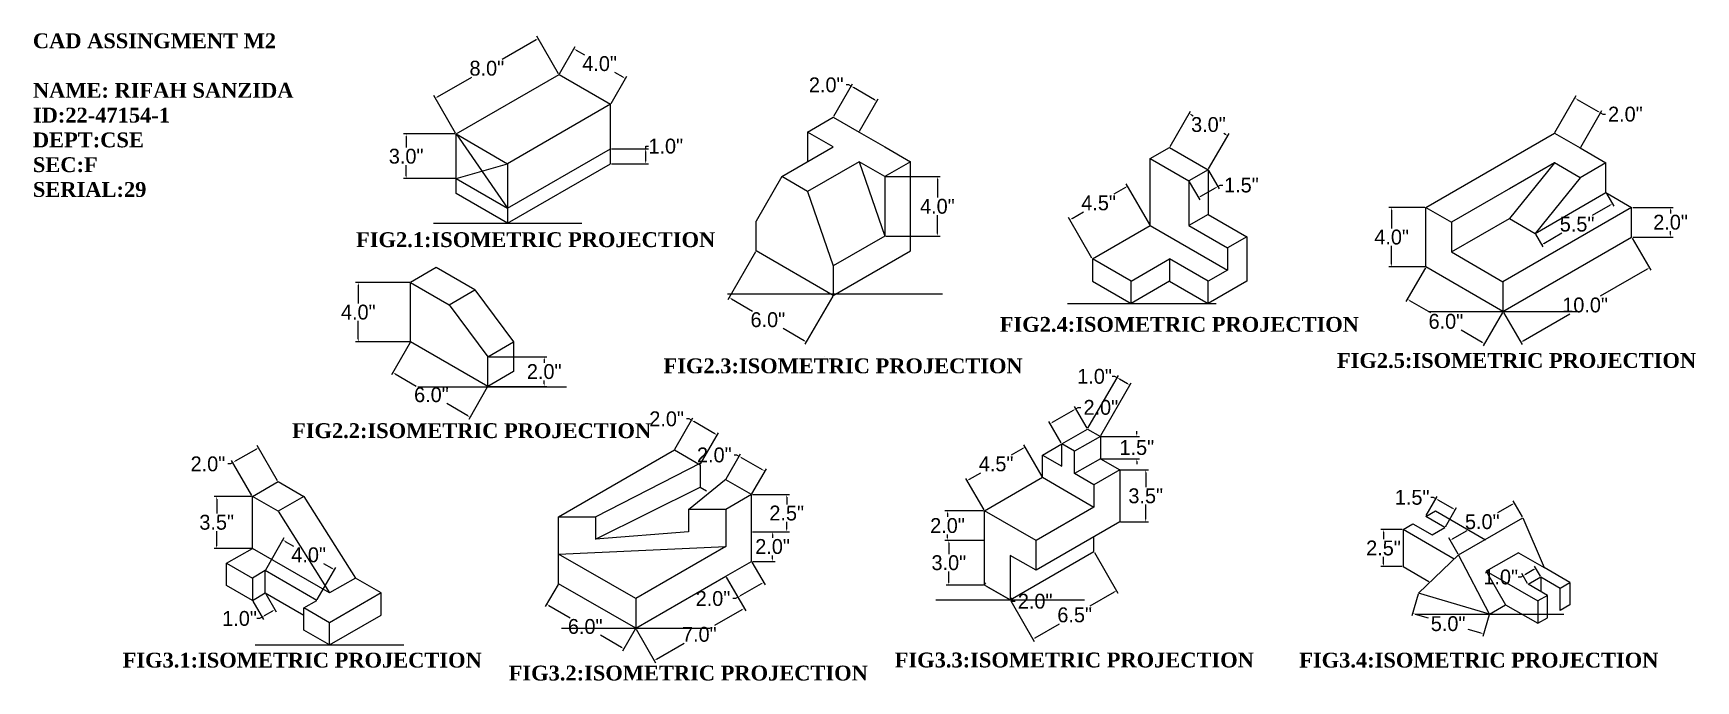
# Model space of a CAD drawing. Header units: inches. Extents: x 10 to 122, y 1 to 45.
import ezdxf

# ---------------------------------------------------------------- set-up
doc = ezdxf.new("R2010")
doc.units = ezdxf.units.IN
doc.header["$MEASUREMENT"] = 0
doc.dimstyles.get("Standard").update_dxf_attribs({"dimtxt": 1, "dimasz": 0.18, "dimexe": 0.18, "dimexo": 0.0625, "dimgap": 0.09, "dimtad": 0, "dimtih": 1, "dimtoh": 1, "dimdec": 1, "dimzin": 0, "dimdsep": 46, "dimlunit": 3, "dimtxsty": 'Standard', "dimcen": 0.09, "dimclrt": 6, "dimadec": 0, "dimazin": 0, "dimtfac": 1, "dimtdec": 1, "dimtofl": 0, "dimtmove": 0, "dimatfit": 3, "dimfxl": 1, "dimtolj": 1, "dimtzin": 0, "dimarcsym": 0})

# ---------------------------------------------------------------- blocks, each defined once
blk = doc.blocks.new('*D1')
at = {"color": 0, "lineweight": -2}
for p, q in [((35.74, 28.23), (32.1, 28.23)), ((32.28, 28.05), (32.28, 26.82)), ((32.28, 24.41), (32.28, 25.64)), ((35.74, 24.23), (32.1, 24.23))]:
    blk.add_line(p, q, dxfattribs=at)
at = {"color": 0}
for points in [[(32.25, 28.05), (32.31, 28.05), (32.28, 28.23)], [(32.25, 24.41), (32.31, 24.41), (32.28, 24.23)]]:
    blk.add_solid(points, dxfattribs=at)
at = {"layer": 'Defpoints', "color": 0}
for p in [(35.8, 28.23), (32.28, 24.23), (35.8, 24.23)]:
    blk.add_point(p, dxfattribs=at)
at = {"color": 6, "insert": (32.28, 26.23), "char_height": 1, "attachment_point": 5}
blk.add_mtext('\\A1;4.0"', dxfattribs=at)
blk = doc.blocks.new('*D2')
at = {"color": 0, "lineweight": -2}
for p, q in [((41.06, 23.23), (44.97, 23.23)), ((44.79, 23.05), (44.79, 22.82)), ((44.79, 21.41), (44.79, 21.64)), ((41.06, 21.23), (44.97, 21.23))]:
    blk.add_line(p, q, dxfattribs=at)
at = {"color": 0}
for points in [[(44.76, 23.05), (44.82, 23.05), (44.79, 23.23)], [(44.76, 21.41), (44.82, 21.41), (44.79, 21.23)]]:
    blk.add_solid(points, dxfattribs=at)
at = {"layer": 'Defpoints', "color": 0}
for p in [(40.99, 23.23), (40.99, 21.23), (44.79, 21.23)]:
    blk.add_point(p, dxfattribs=at)
at = {"color": 6, "insert": (44.79, 22.23), "char_height": 1, "attachment_point": 5}
blk.add_mtext('\\A1;2.0"', dxfattribs=at)
blk = doc.blocks.new('*D3')
at = {"color": 0, "lineweight": -2}
for p, q in [((35.77, 24.18), (34.52, 22.01)), ((34.76, 22.08), (36.18, 21.26)), ((40.96, 21.18), (39.71, 19.01)), ((39.65, 19.26), (38.23, 20.08))]:
    blk.add_line(p, q, dxfattribs=at)
at = {"color": 0}
for points in [[(34.78, 22.1), (34.75, 22.05), (34.61, 22.17)], [(39.66, 19.28), (39.63, 19.23), (39.8, 19.17)]]:
    blk.add_solid(points, dxfattribs=at)
at = {"layer": 'Defpoints', "color": 0}
for p in [(35.8, 24.23), (40.99, 21.23), (39.8, 19.17)]:
    blk.add_point(p, dxfattribs=at)
at = {"color": 6, "insert": (37.2, 20.67), "char_height": 1, "attachment_point": 5}
blk.add_mtext('\\A1;6.0"', dxfattribs=at)
blk = doc.blocks.new('*D4')
at = {"color": 0, "lineweight": -2}
for p, q in [((64.27, 39.41), (65.53, 41.59)), ((65.29, 41.52), (65.11, 41.52)), ((65.44, 41.43), (65.29, 41.52)), ((67.02, 40.52), (65.6, 41.34)), ((66.01, 38.41), (67.27, 40.59))]:
    blk.add_line(p, q, dxfattribs=at)
at = {"color": 0}
for points in [[(65.61, 41.37), (65.58, 41.32), (65.44, 41.43)], [(67.03, 40.55), (67, 40.5), (67.18, 40.43)]]:
    blk.add_solid(points, dxfattribs=at)
at = {"layer": 'Defpoints', "color": 0}
for p in [(65.44, 41.43), (64.24, 39.35), (65.98, 38.35)]:
    blk.add_point(p, dxfattribs=at)
at = {"color": 6, "insert": (63.77, 41.52), "char_height": 1, "attachment_point": 5}
blk.add_mtext('\\A1;2.0"', dxfattribs=at)
blk = doc.blocks.new('*D5')
at = {"color": 0, "lineweight": -2}
for p, q in [((59.02, 30.3), (57.15, 27.07)), ((57.39, 27.13), (58.81, 26.31)), ((64.21, 27.3), (62.34, 24.07)), ((62.28, 24.31), (60.86, 25.13))]:
    blk.add_line(p, q, dxfattribs=at)
at = {"color": 0}
for points in [[(57.41, 27.16), (57.38, 27.11), (57.24, 27.22)], [(62.29, 24.34), (62.26, 24.29), (62.43, 24.22)]]:
    blk.add_solid(points, dxfattribs=at)
at = {"layer": 'Defpoints', "color": 0}
for p in [(59.05, 30.35), (57.24, 27.22), (64.24, 27.35)]:
    blk.add_point(p, dxfattribs=at)
at = {"color": 6, "insert": (59.84, 25.72), "char_height": 1, "attachment_point": 5}
blk.add_mtext('\\A1;6.0"', dxfattribs=at)
blk = doc.blocks.new('*D6')
at = {"color": 0, "lineweight": -2}
for p, q in [((67.77, 35.35), (71.43, 35.35)), ((71.25, 35.17), (71.25, 33.94)), ((71.25, 31.53), (71.25, 32.76)), ((67.77, 31.35), (71.43, 31.35))]:
    blk.add_line(p, q, dxfattribs=at)
at = {"color": 0}
for points in [[(71.22, 35.17), (71.28, 35.17), (71.25, 35.35)], [(71.22, 31.53), (71.28, 31.53), (71.25, 31.35)]]:
    blk.add_solid(points, dxfattribs=at)
at = {"layer": 'Defpoints', "color": 0}
for p in [(67.71, 35.35), (67.71, 31.35), (71.25, 31.35)]:
    blk.add_point(p, dxfattribs=at)
at = {"color": 6, "insert": (71.25, 33.35), "char_height": 1, "attachment_point": 5}
blk.add_mtext('\\A1;4.0"', dxfattribs=at)
blk = doc.blocks.new('*D7')
at = {"color": 0, "lineweight": -2}
for p, q in [((86.91, 37.37), (88.28, 39.76)), ((88.35, 39.51), (88.47, 39.44)), ((89.5, 35.87), (90.88, 38.26)), ((90.64, 38.19), (90.52, 38.26))]:
    blk.add_line(p, q, dxfattribs=at)
at = {"color": 0}
for points in [[(88.37, 39.54), (88.34, 39.48), (88.19, 39.6)], [(90.65, 38.22), (90.62, 38.16), (90.79, 38.1)]]:
    blk.add_solid(points, dxfattribs=at)
at = {"layer": 'Defpoints', "color": 0}
for p in [(90.79, 38.1), (86.87, 37.31), (89.47, 35.81)]:
    blk.add_point(p, dxfattribs=at)
at = {"color": 6, "insert": (89.49, 38.85), "char_height": 1, "attachment_point": 5}
blk.add_mtext('\\A1;3.0"', dxfattribs=at)
blk = doc.blocks.new('*D8')
at = {"color": 0, "lineweight": -2}
for p, q in [((85.54, 32.12), (83.96, 34.86)), ((83.9, 34.61), (83.13, 34.17)), ((81.65, 29.87), (80.07, 32.61)), ((80.31, 32.54), (81.08, 32.99))]:
    blk.add_line(p, q, dxfattribs=at)
at = {"color": 0}
for points in [[(83.88, 34.64), (83.91, 34.59), (84.05, 34.7)], [(80.3, 32.57), (80.33, 32.52), (80.16, 32.45)]]:
    blk.add_solid(points, dxfattribs=at)
at = {"layer": 'Defpoints', "color": 0}
for p in [(80.16, 32.45), (85.58, 32.06), (81.68, 29.81)]:
    blk.add_point(p, dxfattribs=at)
at = {"color": 6, "insert": (82.1, 33.58), "char_height": 1, "attachment_point": 5}
blk.add_mtext('\\A1;4.5"', dxfattribs=at)
blk = doc.blocks.new('*D9')
at = {"color": 0, "lineweight": -2}
for p, q in [((88.2, 35.01), (88.91, 33.78)), ((89.5, 35.76), (90.21, 34.53)), ((90.12, 34.69), (90.28, 34.78)), ((90.28, 34.78), (90.46, 34.78)), ((88.98, 34.03), (89.97, 34.6))]:
    blk.add_line(p, q, dxfattribs=at)
at = {"color": 0}
for points in [[(89.95, 34.63), (89.98, 34.57), (90.12, 34.69)], [(88.96, 34.06), (88.99, 34), (88.82, 33.94)]]:
    blk.add_solid(points, dxfattribs=at)
at = {"layer": 'Defpoints', "color": 0}
for p in [(89.47, 35.81), (88.17, 35.06), (90.12, 34.69)]:
    blk.add_point(p, dxfattribs=at)
at = {"color": 6, "insert": (91.71, 34.78), "char_height": 1, "attachment_point": 5}
blk.add_mtext('\\A1;1.5"', dxfattribs=at)
blk = doc.blocks.new('*D10')
at = {"color": 0, "lineweight": -2}
for p, q in [((112.81, 38.33), (114.23, 40.8)), ((114.3, 40.55), (115.72, 39.73)), ((114.54, 37.33), (115.97, 39.8)), ((115.88, 39.64), (116.03, 39.55)), ((116.03, 39.55), (116.21, 39.55))]:
    blk.add_line(p, q, dxfattribs=at)
at = {"color": 0}
for points in [[(114.32, 40.58), (114.29, 40.53), (114.14, 40.64)], [(115.74, 39.76), (115.71, 39.71), (115.88, 39.64)]]:
    blk.add_solid(points, dxfattribs=at)
at = {"layer": 'Defpoints', "color": 0}
for p in [(115.88, 39.64), (112.78, 38.28), (114.51, 37.28)]:
    blk.add_point(p, dxfattribs=at)
at = {"color": 6, "insert": (117.55, 39.55), "char_height": 1, "attachment_point": 5}
blk.add_mtext('\\A1;2.0"', dxfattribs=at)
blk = doc.blocks.new('*D11')
at = {"color": 0, "lineweight": -2}
for p, q in [((116.27, 34.22), (116.77, 33.37)), ((116.52, 33.43), (115.32, 32.74)), ((111.51, 31.47), (112, 30.62)), ((112.07, 30.86), (113.27, 31.56))]:
    blk.add_line(p, q, dxfattribs=at)
at = {"color": 0}
for points in [[(116.51, 33.46), (116.54, 33.41), (116.68, 33.52)], [(112.06, 30.89), (112.09, 30.84), (111.91, 30.77)]]:
    blk.add_solid(points, dxfattribs=at)
at = {"layer": 'Defpoints', "color": 0}
for p in [(116.24, 34.28), (111.48, 31.53), (111.91, 30.77)]:
    blk.add_point(p, dxfattribs=at)
at = {"color": 6, "insert": (114.3, 32.15), "char_height": 1, "attachment_point": 5}
blk.add_mtext('\\A1;5.5"', dxfattribs=at)
blk = doc.blocks.new('*D12')
at = {"color": 0, "lineweight": -2}
for p, q in [((104.05, 33.28), (101.64, 33.28)), ((101.82, 33.1), (101.82, 31.87)), ((101.82, 29.46), (101.82, 30.69)), ((104.05, 29.28), (101.64, 29.28))]:
    blk.add_line(p, q, dxfattribs=at)
at = {"color": 0}
for points in [[(101.79, 33.1), (101.85, 33.1), (101.82, 33.28)], [(101.79, 29.46), (101.85, 29.46), (101.82, 29.28)]]:
    blk.add_solid(points, dxfattribs=at)
at = {"layer": 'Defpoints', "color": 0}
for p in [(101.82, 33.28), (104.12, 33.28), (104.12, 29.28)]:
    blk.add_point(p, dxfattribs=at)
at = {"color": 6, "insert": (101.82, 31.28), "char_height": 1, "attachment_point": 5}
blk.add_mtext('\\A1;4.0"', dxfattribs=at)
blk = doc.blocks.new('*D13')
at = {"color": 0, "lineweight": -2}
for p, q in [((118, 31.22), (119.26, 29.06)), ((119.01, 29.12), (115.86, 27.3)), ((109.34, 26.22), (110.6, 24.06)), ((110.66, 24.3), (113.81, 26.12))]:
    blk.add_line(p, q, dxfattribs=at)
at = {"color": 0}
for points in [[(119, 29.15), (119.03, 29.1), (119.17, 29.21)], [(110.65, 24.33), (110.68, 24.28), (110.51, 24.21)]]:
    blk.add_solid(points, dxfattribs=at)
at = {"layer": 'Defpoints', "color": 0}
for p in [(117.97, 31.28), (109.31, 26.28), (110.51, 24.21)]:
    blk.add_point(p, dxfattribs=at)
at = {"color": 6, "insert": (114.84, 26.71), "char_height": 1, "attachment_point": 5}
blk.add_mtext('\\A1;10.0"', dxfattribs=at)
blk = doc.blocks.new('*D14')
at = {"color": 0, "lineweight": -2}
for p, q in [((104.09, 29.22), (102.78, 26.96)), ((103.02, 27.02), (104.44, 26.2)), ((109.28, 26.22), (107.97, 23.96)), ((107.91, 24.2), (106.49, 25.02))]:
    blk.add_line(p, q, dxfattribs=at)
at = {"color": 0}
for points in [[(103.04, 27.05), (103.01, 27), (102.87, 27.11)], [(107.92, 24.23), (107.89, 24.18), (108.06, 24.11)]]:
    blk.add_solid(points, dxfattribs=at)
at = {"layer": 'Defpoints', "color": 0}
for p in [(104.12, 29.28), (102.87, 27.11), (109.31, 26.28)]:
    blk.add_point(p, dxfattribs=at)
at = {"color": 6, "insert": (105.47, 25.61), "char_height": 1, "attachment_point": 5}
blk.add_mtext('\\A1;6.0"', dxfattribs=at)
blk = doc.blocks.new('*D15')
at = {"color": 0, "lineweight": -2}
for p, q in [((118.04, 33.28), (120.77, 33.28)), ((120.59, 33.1), (120.59, 32.87)), ((120.59, 31.46), (120.59, 31.69)), ((118.04, 31.28), (120.77, 31.28))]:
    blk.add_line(p, q, dxfattribs=at)
at = {"color": 0}
for points in [[(120.56, 33.1), (120.62, 33.1), (120.59, 33.28)], [(120.56, 31.46), (120.62, 31.46), (120.59, 31.28)]]:
    blk.add_solid(points, dxfattribs=at)
at = {"layer": 'Defpoints', "color": 0}
for p in [(117.97, 33.28), (117.97, 31.28), (120.59, 31.28)]:
    blk.add_point(p, dxfattribs=at)
at = {"color": 6, "insert": (120.59, 32.28), "char_height": 1, "attachment_point": 5}
blk.add_mtext('\\A1;2.0"', dxfattribs=at)
blk = doc.blocks.new('*D16')
at = {"color": 0, "lineweight": -2}
for p, q in [((25.42, 17.02), (24, 16.2)), ((26.85, 14.89), (25.48, 17.26)), ((23.68, 16.02), (23.5, 16.02)), ((23.84, 16.11), (23.68, 16.02)), ((25.12, 13.89), (23.75, 16.26))]:
    blk.add_line(p, q, dxfattribs=at)
at = {"color": 0}
for points in [[(25.4, 17.04), (25.43, 16.99), (25.57, 17.11)], [(23.98, 16.22), (24.01, 16.17), (23.84, 16.11)]]:
    blk.add_solid(points, dxfattribs=at)
at = {"layer": 'Defpoints', "color": 0}
for p in [(23.84, 16.11), (26.88, 14.84), (25.15, 13.84)]:
    blk.add_point(p, dxfattribs=at)
at = {"color": 6, "insert": (22.16, 16.02), "char_height": 1, "attachment_point": 5}
blk.add_mtext('\\A1;2.0"', dxfattribs=at)
blk = doc.blocks.new('*D17')
at = {"color": 0, "lineweight": -2}
for p, q in [((25.09, 13.84), (22.57, 13.84)), ((22.75, 13.66), (22.75, 12.68)), ((22.75, 10.52), (22.75, 11.5)), ((25.09, 10.34), (22.57, 10.34))]:
    blk.add_line(p, q, dxfattribs=at)
at = {"color": 0}
for points in [[(22.72, 13.66), (22.78, 13.66), (22.75, 13.84)], [(22.72, 10.52), (22.78, 10.52), (22.75, 10.34)]]:
    blk.add_solid(points, dxfattribs=at)
at = {"layer": 'Defpoints', "color": 0}
for p in [(25.15, 13.84), (22.75, 10.34), (25.15, 10.34)]:
    blk.add_point(p, dxfattribs=at)
at = {"color": 6, "insert": (22.75, 12.09), "char_height": 1, "attachment_point": 5}
blk.add_mtext('\\A1;3.5"', dxfattribs=at)
blk = doc.blocks.new('*D18')
at = {"color": 0, "lineweight": -2}
for p, q in [((26.05, 8.89), (27.29, 11.06)), ((27.36, 10.81), (27.91, 10.49)), ((29.51, 6.89), (30.76, 9.06)), ((30.51, 8.99), (29.96, 9.31))]:
    blk.add_line(p, q, dxfattribs=at)
at = {"color": 0}
for points in [[(27.38, 10.84), (27.35, 10.78), (27.2, 10.9)], [(30.53, 9.02), (30.5, 8.96), (30.67, 8.9)]]:
    blk.add_solid(points, dxfattribs=at)
at = {"layer": 'Defpoints', "color": 0}
for p in [(26.01, 8.84), (30.67, 8.9), (29.48, 6.84)]:
    blk.add_point(p, dxfattribs=at)
at = {"color": 6, "insert": (28.94, 9.9), "char_height": 1, "attachment_point": 5}
blk.add_mtext('\\A1;4.0"', dxfattribs=at)
blk = doc.blocks.new('*D19')
at = {"color": 0, "lineweight": -2}
for p, q in [((25.18, 6.78), (25.89, 5.56)), ((26.05, 7.28), (26.75, 6.06)), ((25.64, 5.62), (25.46, 5.62)), ((25.8, 5.71), (25.64, 5.62)), ((26.51, 6.12), (25.95, 5.8))]:
    blk.add_line(p, q, dxfattribs=at)
at = {"color": 0}
for points in [[(25.94, 5.83), (25.97, 5.78), (25.8, 5.71)], [(26.49, 6.15), (26.52, 6.1), (26.66, 6.21)]]:
    blk.add_solid(points, dxfattribs=at)
at = {"layer": 'Defpoints', "color": 0}
for p in [(25.15, 6.84), (26.01, 7.34), (25.8, 5.71)]:
    blk.add_point(p, dxfattribs=at)
at = {"color": 6, "insert": (24.29, 5.62), "char_height": 1, "attachment_point": 5}
blk.add_mtext('\\A1;1.0"', dxfattribs=at)
blk = doc.blocks.new('*D20')
at = {"color": 0, "lineweight": -2}
for p, q in [((57.04, 8.41), (58.35, 6.14)), ((58.1, 6.21), (56.25, 5.14)), ((50.98, 4.91), (52.29, 2.64)), ((52.35, 2.89), (54.21, 3.96))]:
    blk.add_line(p, q, dxfattribs=at)
at = {"color": 0}
for points in [[(58.09, 6.23), (58.12, 6.18), (58.26, 6.3)], [(52.34, 2.91), (52.37, 2.86), (52.2, 2.8)]]:
    blk.add_solid(points, dxfattribs=at)
at = {"layer": 'Defpoints', "color": 0}
for p in [(57.01, 8.46), (50.95, 4.96), (52.2, 2.8)]:
    blk.add_point(p, dxfattribs=at)
at = {"color": 6, "insert": (55.23, 4.55), "char_height": 1, "attachment_point": 5}
blk.add_mtext('\\A1;7.0"', dxfattribs=at)
blk = doc.blocks.new('*D21')
at = {"color": 0, "lineweight": -2}
for p, q in [((58.77, 9.41), (59.65, 7.89)), ((57.04, 8.41), (57.92, 6.89)), ((59.4, 7.96), (57.98, 7.14)), ((57.67, 6.96), (57.49, 6.96)), ((57.83, 7.05), (57.67, 6.96))]:
    blk.add_line(p, q, dxfattribs=at)
at = {"color": 0}
for points in [[(59.39, 7.98), (59.42, 7.93), (59.56, 8.05)], [(57.97, 7.16), (58, 7.11), (57.83, 7.05)]]:
    blk.add_solid(points, dxfattribs=at)
at = {"layer": 'Defpoints', "color": 0}
for p in [(58.74, 9.46), (57.01, 8.46), (57.83, 7.05)]:
    blk.add_point(p, dxfattribs=at)
at = {"color": 6, "insert": (56.15, 6.96), "char_height": 1, "attachment_point": 5}
blk.add_mtext('\\A1;2.0"', dxfattribs=at)
blk = doc.blocks.new('*D22')
at = {"color": 0, "lineweight": -2}
for p, q in [((45.72, 7.91), (44.86, 6.43)), ((45.11, 6.49), (46.53, 5.67)), ((49.99, 3.67), (48.57, 4.49)), ((50.92, 4.91), (50.06, 3.43))]:
    blk.add_line(p, q, dxfattribs=at)
at = {"color": 0}
for points in [[(45.13, 6.52), (45.1, 6.47), (44.95, 6.58)], [(50.01, 3.7), (49.98, 3.65), (50.15, 3.58)]]:
    blk.add_solid(points, dxfattribs=at)
at = {"layer": 'Defpoints', "color": 0}
for p in [(45.75, 7.96), (50.95, 4.96), (50.15, 3.58)]:
    blk.add_point(p, dxfattribs=at)
at = {"color": 6, "insert": (47.55, 5.08), "char_height": 1, "attachment_point": 5}
blk.add_mtext('\\A1;6.0"', dxfattribs=at)
blk = doc.blocks.new('*D23')
at = {"color": 0, "lineweight": -2}
for p, q in [((58.8, 13.96), (61.29, 13.96)), ((61.11, 13.78), (61.11, 13.3)), ((58.8, 11.46), (61.29, 11.46)), ((61.11, 11.64), (61.11, 12.12))]:
    blk.add_line(p, q, dxfattribs=at)
at = {"color": 0}
for points in [[(61.08, 13.78), (61.14, 13.78), (61.11, 13.96)], [(61.08, 11.64), (61.14, 11.64), (61.11, 11.46)]]:
    blk.add_solid(points, dxfattribs=at)
at = {"layer": 'Defpoints', "color": 0}
for p in [(58.74, 13.96), (61.11, 13.96), (58.74, 11.46)]:
    blk.add_point(p, dxfattribs=at)
at = {"color": 6, "insert": (61.11, 12.71), "char_height": 1, "attachment_point": 5}
blk.add_mtext('\\A1;2.5"', dxfattribs=at)
blk = doc.blocks.new('*D24')
at = {"color": 0, "lineweight": -2}
for p, q in [((58.8, 11.46), (60.34, 11.46)), ((60.16, 11.28), (60.16, 11.05)), ((58.8, 9.46), (60.34, 9.46)), ((60.16, 9.64), (60.16, 9.87))]:
    blk.add_line(p, q, dxfattribs=at)
at = {"color": 0}
for points in [[(60.13, 11.28), (60.19, 11.28), (60.16, 11.46)], [(60.13, 9.64), (60.19, 9.64), (60.16, 9.46)]]:
    blk.add_solid(points, dxfattribs=at)
at = {"layer": 'Defpoints', "color": 0}
for p in [(58.74, 11.46), (60.16, 11.46), (58.74, 9.46)]:
    blk.add_point(p, dxfattribs=at)
at = {"color": 6, "insert": (60.16, 10.46), "char_height": 1, "attachment_point": 5}
blk.add_mtext('\\A1;2.0"', dxfattribs=at)
blk = doc.blocks.new('*D25')
at = {"color": 0, "lineweight": -2}
for p, q in [((53.58, 17.02), (54.79, 19.12)), ((54.55, 19.05), (54.37, 19.05)), ((54.7, 18.96), (54.55, 19.05)), ((56.28, 18.05), (54.86, 18.87)), ((55.31, 16.02), (56.52, 18.12))]:
    blk.add_line(p, q, dxfattribs=at)
at = {"color": 0}
for points in [[(54.87, 18.9), (54.84, 18.85), (54.7, 18.96)], [(56.29, 18.08), (56.26, 18.03), (56.43, 17.96)]]:
    blk.add_solid(points, dxfattribs=at)
at = {"layer": 'Defpoints', "color": 0}
for p in [(54.7, 18.96), (53.55, 16.96), (55.28, 15.96)]:
    blk.add_point(p, dxfattribs=at)
at = {"color": 6, "insert": (53.03, 19.05), "char_height": 1, "attachment_point": 5}
blk.add_mtext('\\A1;2.0"', dxfattribs=at)
blk = doc.blocks.new('*D26')
at = {"color": 0, "lineweight": -2}
for p, q in [((57.04, 15.02), (58.01, 16.69)), ((57.76, 16.62), (57.58, 16.62)), ((57.92, 16.53), (57.76, 16.62)), ((59.49, 15.62), (58.07, 16.44)), ((58.77, 14.02), (59.74, 15.69))]:
    blk.add_line(p, q, dxfattribs=at)
at = {"color": 0}
for points in [[(58.09, 16.47), (58.06, 16.42), (57.92, 16.53)], [(59.51, 15.65), (59.48, 15.6), (59.65, 15.53)]]:
    blk.add_solid(points, dxfattribs=at)
at = {"layer": 'Defpoints', "color": 0}
for p in [(57.92, 16.53), (57.01, 14.96), (58.74, 13.96)]:
    blk.add_point(p, dxfattribs=at)
at = {"color": 6, "insert": (56.24, 16.62), "char_height": 1, "attachment_point": 5}
blk.add_mtext('\\A1;2.0"', dxfattribs=at)
blk = doc.blocks.new('*D27')
at = {"color": 0, "lineweight": -2}
for p, q in [((74.45, 7.93), (74.51, 8.03)), ((74.58, 7.78), (76, 6.96)), ((76.15, 6.87), (76.31, 6.78)), ((76.19, 6.93), (76.24, 7.03)), ((76.31, 6.78), (76.49, 6.78))]:
    blk.add_line(p, q, dxfattribs=at)
at = {"color": 0}
for points in [[(74.59, 7.81), (74.56, 7.76), (74.42, 7.87)], [(76.01, 6.99), (75.98, 6.94), (76.15, 6.87)]]:
    blk.add_solid(points, dxfattribs=at)
at = {"layer": 'Defpoints', "color": 0}
for p in [(74.42, 7.87), (76.15, 6.87), (76.15, 6.87)]:
    blk.add_point(p, dxfattribs=at)
at = {"color": 6, "insert": (77.83, 6.78), "char_height": 1, "attachment_point": 5}
blk.add_mtext('\\A1;2.0"', dxfattribs=at)
blk = doc.blocks.new('*D28')
at = {"color": 0, "lineweight": -2}
for p, q in [((81.82, 10.07), (83.4, 7.33)), ((76.19, 6.82), (77.77, 4.08)), ((83.15, 7.4), (81.51, 6.45)), ((77.83, 4.33), (79.47, 5.27))]:
    blk.add_line(p, q, dxfattribs=at)
at = {"color": 0}
for points in [[(83.13, 7.43), (83.16, 7.37), (83.31, 7.49)], [(77.82, 4.36), (77.85, 4.3), (77.68, 4.24)]]:
    blk.add_solid(points, dxfattribs=at)
at = {"layer": 'Defpoints', "color": 0}
for p in [(81.78, 10.12), (76.15, 6.87), (77.68, 4.24)]:
    blk.add_point(p, dxfattribs=at)
at = {"color": 6, "insert": (80.49, 5.86), "char_height": 1, "attachment_point": 5}
blk.add_mtext('\\A1;6.5"', dxfattribs=at)
blk = doc.blocks.new('*D29')
at = {"color": 0, "lineweight": -2}
for p, q in [((74.36, 10.87), (71.84, 10.87)), ((72.02, 10.69), (72.02, 9.96)), ((74.36, 7.87), (71.84, 7.87)), ((72.02, 8.05), (72.02, 8.78))]:
    blk.add_line(p, q, dxfattribs=at)
at = {"color": 0}
for points in [[(71.99, 10.69), (72.05, 10.69), (72.02, 10.87)], [(71.99, 8.05), (72.05, 8.05), (72.02, 7.87)]]:
    blk.add_solid(points, dxfattribs=at)
at = {"layer": 'Defpoints', "color": 0}
for p in [(74.42, 10.87), (72.02, 7.87), (74.42, 7.87)]:
    blk.add_point(p, dxfattribs=at)
at = {"color": 6, "insert": (72.02, 9.37), "char_height": 1, "attachment_point": 5}
blk.add_mtext('\\A1;3.0"', dxfattribs=at)
blk = doc.blocks.new('*D30')
at = {"color": 0, "lineweight": -2}
for p, q in [((74.36, 12.87), (71.75, 12.87)), ((71.93, 12.69), (71.93, 12.46)), ((71.93, 11.05), (71.93, 11.28)), ((74.36, 10.87), (71.75, 10.87))]:
    blk.add_line(p, q, dxfattribs=at)
at = {"color": 0}
for points in [[(71.9, 12.69), (71.96, 12.69), (71.93, 12.87)], [(71.9, 11.05), (71.96, 11.05), (71.93, 10.87)]]:
    blk.add_solid(points, dxfattribs=at)
at = {"layer": 'Defpoints', "color": 0}
for p in [(74.42, 12.87), (71.93, 10.87), (74.42, 10.87)]:
    blk.add_point(p, dxfattribs=at)
at = {"color": 6, "insert": (71.93, 11.87), "char_height": 1, "attachment_point": 5}
blk.add_mtext('\\A1;2.0"', dxfattribs=at)
blk = doc.blocks.new('*D31')
at = {"color": 0, "lineweight": -2}
for p, q in [((76.99, 17.06), (76.22, 16.61)), ((78.29, 15.18), (77.06, 17.3)), ((74.39, 12.93), (73.16, 15.05)), ((73.41, 14.99), (74.18, 15.43))]:
    blk.add_line(p, q, dxfattribs=at)
at = {"color": 0}
for points in [[(76.98, 17.09), (77.01, 17.03), (77.15, 17.15)], [(73.39, 15.02), (73.42, 14.96), (73.25, 14.9)]]:
    blk.add_solid(points, dxfattribs=at)
at = {"layer": 'Defpoints', "color": 0}
for p in [(77.15, 17.15), (78.32, 15.12), (74.42, 12.87)]:
    blk.add_point(p, dxfattribs=at)
at = {"color": 6, "insert": (75.2, 16.02), "char_height": 1, "attachment_point": 5}
blk.add_mtext('\\A1;4.5"', dxfattribs=at)
blk = doc.blocks.new('*D32')
at = {"color": 0, "lineweight": -2}
for p, q in [((83.58, 15.62), (85.45, 15.62)), ((85.27, 15.44), (85.27, 14.46)), ((85.27, 12.3), (85.27, 13.28)), ((83.58, 12.12), (85.45, 12.12))]:
    blk.add_line(p, q, dxfattribs=at)
at = {"color": 0}
for points in [[(85.24, 15.44), (85.3, 15.44), (85.27, 15.62)], [(85.24, 12.3), (85.3, 12.3), (85.27, 12.12)]]:
    blk.add_solid(points, dxfattribs=at)
at = {"layer": 'Defpoints', "color": 0}
for p in [(83.52, 15.62), (83.52, 12.12), (85.27, 12.12)]:
    blk.add_point(p, dxfattribs=at)
at = {"color": 6, "insert": (85.27, 13.87), "char_height": 1, "attachment_point": 5}
blk.add_mtext('\\A1;3.5"', dxfattribs=at)
blk = doc.blocks.new('*D33')
at = {"color": 0, "lineweight": -2}
for p, q in [((78.99, 18.82), (80.42, 19.64)), ((81.32, 18.43), (80.48, 19.88)), ((80.57, 19.73), (80.73, 19.82)), ((80.73, 19.82), (80.91, 19.82)), ((79.59, 17.43), (78.75, 18.88))]:
    blk.add_line(p, q, dxfattribs=at)
at = {"color": 0}
for points in [[(80.4, 19.66), (80.43, 19.61), (80.57, 19.73)], [(78.98, 18.84), (79.01, 18.79), (78.84, 18.73)]]:
    blk.add_solid(points, dxfattribs=at)
at = {"layer": 'Defpoints', "color": 0}
for p in [(80.57, 19.73), (81.35, 18.37), (79.62, 17.37)]:
    blk.add_point(p, dxfattribs=at)
at = {"color": 6, "insert": (82.25, 19.82), "char_height": 1, "attachment_point": 5}
blk.add_mtext('\\A1;2.0"', dxfattribs=at)
blk = doc.blocks.new('*D34')
at = {"color": 0, "lineweight": -2}
for p, q in [((81.38, 18.43), (83.43, 21.98)), ((82.25, 17.93), (84.3, 21.48)), ((83.19, 21.91), (83.01, 21.91)), ((83.34, 21.82), (83.19, 21.91)), ((84.05, 21.41), (83.5, 21.73))]:
    blk.add_line(p, q, dxfattribs=at)
at = {"color": 0}
for points in [[(83.51, 21.76), (83.48, 21.71), (83.34, 21.82)], [(84.07, 21.44), (84.04, 21.39), (84.21, 21.32)]]:
    blk.add_solid(points, dxfattribs=at)
at = {"layer": 'Defpoints', "color": 0}
for p in [(83.34, 21.82), (81.35, 18.37), (82.22, 17.87)]:
    blk.add_point(p, dxfattribs=at)
at = {"color": 6, "insert": (81.83, 21.91), "char_height": 1, "attachment_point": 5}
blk.add_mtext('\\A1;1.0"', dxfattribs=at)
blk = doc.blocks.new('*D35')
at = {"color": 0, "lineweight": -2}
for p, q in [((84.67, 18.05), (84.67, 18.23)), ((82.28, 17.87), (84.85, 17.87)), ((82.28, 16.37), (84.85, 16.37)), ((84.67, 16.19), (84.67, 16.01))]:
    blk.add_line(p, q, dxfattribs=at)
at = {"color": 0}
for points in [[(84.64, 18.05), (84.7, 18.05), (84.67, 17.87)], [(84.64, 16.19), (84.7, 16.19), (84.67, 16.37)]]:
    blk.add_solid(points, dxfattribs=at)
at = {"layer": 'Defpoints', "color": 0}
for p in [(82.22, 17.87), (84.67, 17.87), (82.22, 16.37)]:
    blk.add_point(p, dxfattribs=at)
at = {"color": 6, "insert": (84.67, 17.12), "char_height": 1, "attachment_point": 5}
blk.add_mtext('\\A1;1.5"', dxfattribs=at)
blk = doc.blocks.new('*D36')
at = {"color": 0, "lineweight": -2}
for p, q in [((45.76, 42.27), (44.3, 44.8)), ((44.24, 44.55), (41.95, 43.23)), ((37.62, 40.73), (39.91, 42.05)), ((38.83, 38.27), (37.37, 40.8))]:
    blk.add_line(p, q, dxfattribs=at)
at = {"color": 0}
for points in [[(44.22, 44.58), (44.25, 44.53), (44.39, 44.64)], [(37.61, 40.76), (37.64, 40.71), (37.46, 40.64)]]:
    blk.add_solid(points, dxfattribs=at)
at = {"layer": 'Defpoints', "color": 0}
for p in [(45.79, 42.22), (37.46, 40.64), (38.86, 38.22)]:
    blk.add_point(p, dxfattribs=at)
at = {"color": 6, "insert": (40.93, 42.64), "char_height": 1, "attachment_point": 5}
blk.add_mtext('\\A1;8.0"', dxfattribs=at)
blk = doc.blocks.new('*D37')
at = {"color": 0, "lineweight": -2}
for p, q in [((45.82, 42.27), (46.88, 44.1)), ((46.95, 43.86), (47.5, 43.54)), ((49.29, 40.27), (50.34, 42.1)), ((50.1, 42.04), (49.54, 42.36))]:
    blk.add_line(p, q, dxfattribs=at)
at = {"color": 0}
for points in [[(46.96, 43.88), (46.93, 43.83), (46.79, 43.95)], [(50.11, 42.06), (50.08, 42.01), (50.25, 41.95)]]:
    blk.add_solid(points, dxfattribs=at)
at = {"layer": 'Defpoints', "color": 0}
for p in [(46.79, 43.95), (45.79, 42.22), (49.26, 40.22)]:
    blk.add_point(p, dxfattribs=at)
at = {"color": 6, "insert": (48.52, 42.95), "char_height": 1, "attachment_point": 5}
blk.add_mtext('\\A1;4.0"', dxfattribs=at)
blk = doc.blocks.new('*D38')
at = {"color": 0, "lineweight": -2}
for p, q in [((49.32, 37.22), (51.8, 37.22)), ((51.62, 37.22), (51.62, 37.4)), ((51.62, 37.4), (51.8, 37.4)), ((51.62, 36.4), (51.62, 37.04)), ((49.32, 36.22), (51.8, 36.22))]:
    blk.add_line(p, q, dxfattribs=at)
at = {"color": 0}
for points in [[(51.59, 37.04), (51.65, 37.04), (51.62, 37.22)], [(51.59, 36.4), (51.65, 36.4), (51.62, 36.22)]]:
    blk.add_solid(points, dxfattribs=at)
at = {"layer": 'Defpoints', "color": 0}
for p in [(49.26, 37.22), (51.62, 37.22), (49.26, 36.22)]:
    blk.add_point(p, dxfattribs=at)
at = {"color": 6, "insert": (52.97, 37.4), "char_height": 1, "attachment_point": 5}
blk.add_mtext('\\A1;1.0"', dxfattribs=at)
blk = doc.blocks.new('*D39')
at = {"color": 0, "lineweight": -2}
for p, q in [((38.8, 38.22), (35.32, 38.22)), ((35.5, 38.04), (35.5, 37.31)), ((35.5, 35.4), (35.5, 36.13)), ((38.8, 35.22), (35.32, 35.22))]:
    blk.add_line(p, q, dxfattribs=at)
at = {"color": 0}
for points in [[(35.47, 38.04), (35.53, 38.04), (35.5, 38.22)], [(35.47, 35.4), (35.53, 35.4), (35.5, 35.22)]]:
    blk.add_solid(points, dxfattribs=at)
at = {"layer": 'Defpoints', "color": 0}
for p in [(35.5, 38.22), (38.86, 38.22), (38.86, 35.22)]:
    blk.add_point(p, dxfattribs=at)
at = {"color": 6, "insert": (35.5, 36.72), "char_height": 1, "attachment_point": 5}
blk.add_mtext('\\A1;3.0"', dxfattribs=at)
blk = doc.blocks.new('*D40')
at = {"color": 0, "lineweight": -2}
for p, q in [((102.53, 11.61), (101.09, 11.61)), ((101.27, 11.43), (101.27, 10.95)), ((102.53, 9.11), (101.09, 9.11)), ((101.27, 9.29), (101.27, 9.77))]:
    blk.add_line(p, q, dxfattribs=at)
at = {"color": 0}
for points in [[(101.24, 11.43), (101.3, 11.43), (101.27, 11.61)], [(101.24, 9.29), (101.3, 9.29), (101.27, 9.11)]]:
    blk.add_solid(points, dxfattribs=at)
at = {"layer": 'Defpoints', "color": 0}
for p in [(102.59, 11.61), (101.27, 9.11), (102.59, 9.11)]:
    blk.add_point(p, dxfattribs=at)
at = {"color": 6, "insert": (101.27, 10.36), "char_height": 1, "attachment_point": 5}
blk.add_mtext('\\A1;2.5"', dxfattribs=at)
blk = doc.blocks.new('*D41')
at = {"color": 0, "lineweight": -2}
for p, q in [((110.62, 12.46), (110, 13.54)), ((109.93, 13.29), (108.94, 12.72)), ((105.91, 10.97), (106.9, 11.54)), ((106.29, 9.96), (105.67, 11.04))]:
    blk.add_line(p, q, dxfattribs=at)
at = {"color": 0}
for points in [[(109.92, 13.32), (109.95, 13.27), (110.09, 13.38)], [(105.9, 11), (105.93, 10.95), (105.76, 10.88)]]:
    blk.add_solid(points, dxfattribs=at)
at = {"layer": 'Defpoints', "color": 0}
for p in [(110.65, 12.4), (105.76, 10.88), (106.32, 9.9)]:
    blk.add_point(p, dxfattribs=at)
at = {"color": 6, "insert": (107.92, 12.13), "char_height": 1, "attachment_point": 5}
blk.add_mtext('\\A1;5.0"', dxfattribs=at)
blk = doc.blocks.new('*D42')
at = {"color": 0, "lineweight": -2}
for p, q in [((103.6, 7.26), (103.17, 5.8)), ((103.4, 5.92), (104.28, 5.67)), ((108.38, 5.86), (107.96, 4.4)), ((107.84, 4.63), (106.96, 4.88))]:
    blk.add_line(p, q, dxfattribs=at)
at = {"color": 0}
for points in [[(103.4, 5.95), (103.39, 5.89), (103.22, 5.97)], [(107.84, 4.66), (107.83, 4.6), (108.01, 4.58)]]:
    blk.add_solid(points, dxfattribs=at)
at = {"layer": 'Defpoints', "color": 0}
for p in [(103.62, 7.32), (108.4, 5.92), (108.01, 4.58)]:
    blk.add_point(p, dxfattribs=at)
at = {"color": 6, "insert": (105.62, 5.27), "char_height": 1, "attachment_point": 5}
blk.add_mtext('\\A1;5.0"', dxfattribs=at)
blk = doc.blocks.new('*D43')
at = {"color": 0, "lineweight": -2}
for p, q in [((111.83, 8.47), (111.44, 9.15)), ((110.51, 8.41), (110.33, 8.41)), ((110.67, 8.5), (110.51, 8.41)), ((110.97, 7.97), (110.58, 8.65)), ((111.38, 8.91), (110.82, 8.59))]:
    blk.add_line(p, q, dxfattribs=at)
at = {"color": 0}
for points in [[(111.36, 8.93), (111.39, 8.88), (111.53, 9)], [(110.81, 8.61), (110.84, 8.56), (110.67, 8.5)]]:
    blk.add_solid(points, dxfattribs=at)
at = {"layer": 'Defpoints', "color": 0}
for p in [(110.67, 8.5), (111, 7.92), (111.86, 8.42)]:
    blk.add_point(p, dxfattribs=at)
at = {"color": 6, "insert": (109.16, 8.41), "char_height": 1, "attachment_point": 5}
blk.add_mtext('\\A1;1.0"', dxfattribs=at)
blk = doc.blocks.new('*D44')
at = {"color": 0, "lineweight": -2}
for p, q in [((104.14, 12.54), (104.89, 13.84)), ((104.64, 13.77), (104.46, 13.77)), ((104.8, 13.68), (104.64, 13.77)), ((105.94, 13.02), (104.95, 13.59)), ((105.44, 11.79), (106.19, 13.09))]:
    blk.add_line(p, q, dxfattribs=at)
at = {"color": 0}
for points in [[(104.97, 13.62), (104.94, 13.57), (104.8, 13.68)], [(105.96, 13.05), (105.93, 13), (106.1, 12.93)]]:
    blk.add_solid(points, dxfattribs=at)
at = {"layer": 'Defpoints', "color": 0}
for p in [(104.8, 13.68), (104.11, 12.49), (105.41, 11.74)]:
    blk.add_point(p, dxfattribs=at)
at = {"color": 6, "insert": (103.2, 13.77), "char_height": 1, "attachment_point": 5}
blk.add_mtext('\\A1;1.5"', dxfattribs=at)

msp = doc.modelspace()

# ---------------------------------------------------------------- linework, layer by layer
for p, q in [((38.86, 38.22), (45.79, 42.22)), ((45.79, 42.22), (49.26, 40.22)), ((49.26, 40.22), (42.33, 36.22)), ((49.26, 37.22), (49.26, 40.22)), ((62.51, 38.35), (64.24, 39.35)), ((64.24, 39.35), (65.98, 38.35)), ((38.86, 35.22), (38.86, 38.22)), ((38.86, 38.22), (42.33, 36.22)), ((38.86, 38.22), (42.33, 33.22)), ((64.24, 37.35), (62.51, 38.35)), ((62.51, 38.35), (62.51, 36.35)), ((65.98, 38.35), (67.71, 37.35)), ((104.12, 33.28), (112.78, 38.28)), ((112.78, 38.28), (114.51, 37.28)), ((42.33, 33.22), (49.26, 37.22)), ((49.26, 36.22), (49.26, 37.22)), ((60.78, 35.35), (64.24, 37.35)), ((67.71, 37.35), (69.44, 36.35)), ((85.58, 36.56), (86.87, 37.31)), ((86.87, 37.31), (89.47, 35.81)), ((114.51, 37.28), (116.24, 36.28)), ((38.86, 35.22), (42.33, 36.22)), ((42.33, 32.22), (49.26, 36.22)), ((42.33, 36.22), (42.33, 33.22)), ((65.98, 36.35), (62.51, 34.35)), ((67.71, 35.35), (65.98, 36.35)), ((65.98, 36.35), (67.71, 31.35)), ((69.44, 36.35), (67.71, 35.35)), ((69.44, 30.35), (69.44, 36.35)), ((85.58, 32.06), (85.58, 36.56)), ((85.58, 36.56), (88.17, 35.06)), ((89.47, 35.81), (88.17, 35.06)), ((89.47, 35.81), (89.47, 32.81)), ((112.78, 36.28), (105.85, 32.28)), ((112.78, 36.28), (109.75, 34.53)), ((112.78, 36.28), (109.75, 32.53)), ((114.51, 35.28), (112.78, 36.28)), ((116.24, 36.28), (114.51, 35.28)), ((116.24, 34.28), (116.24, 36.28)), ((38.86, 34.22), (38.86, 35.22)), ((38.86, 35.22), (42.33, 33.22)), ((60.78, 35.35), (59.05, 32.35)), ((62.51, 34.35), (60.78, 35.35)), ((67.71, 35.35), (67.71, 31.35)), ((88.17, 35.06), (88.17, 32.06)), ((114.51, 35.28), (111.48, 31.53)), ((42.33, 32.22), (38.86, 34.22)), ((62.51, 34.35), (64.24, 29.35)), ((111.48, 31.53), (116.24, 34.28)), ((116.24, 34.28), (117.97, 33.28)), ((42.33, 33.22), (42.33, 32.22)), ((89.47, 32.81), (88.17, 32.06)), ((89.47, 32.81), (92.07, 31.31)), ((104.12, 29.28), (104.12, 33.28)), ((104.12, 33.28), (105.85, 32.28)), ((105.85, 30.28), (109.75, 32.53)), ((117.97, 33.28), (109.31, 28.28)), ((109.75, 32.53), (111.48, 31.53)), ((117.97, 31.28), (117.97, 33.28)), ((37.33, 32.22), (47.33, 32.22)), ((59.05, 30.35), (59.05, 32.35)), ((67.71, 31.35), (64.24, 29.35)), ((81.68, 29.81), (85.58, 32.06)), ((85.58, 32.06), (90.77, 29.06)), ((88.17, 32.06), (90.77, 30.56)), ((105.85, 32.28), (105.85, 30.28)), ((64.24, 27.35), (59.05, 30.35)), ((64.24, 27.35), (69.44, 30.35)), ((92.07, 31.31), (90.77, 30.56)), ((90.77, 30.56), (90.77, 29.06)), ((92.07, 31.31), (92.07, 28.31)), ((105.85, 30.28), (109.31, 28.28)), ((109.31, 26.28), (117.97, 31.28)), ((37.53, 29.23), (35.8, 28.23)), ((40.13, 27.73), (37.53, 29.23)), ((64.24, 29.35), (64.24, 27.35)), ((84.28, 28.31), (81.68, 29.81)), ((81.68, 29.81), (81.68, 28.31)), ((84.28, 28.31), (86.87, 29.81)), ((86.87, 29.81), (86.87, 28.31)), ((89.47, 28.31), (86.87, 29.81)), ((109.31, 26.28), (104.12, 29.28)), ((35.8, 24.23), (35.8, 28.23)), ((35.8, 28.23), (38.4, 26.73)), ((81.68, 28.31), (84.28, 26.81)), ((84.28, 26.81), (84.28, 28.31)), ((84.28, 28.31), (84.28, 28.31)), ((86.87, 28.31), (84.28, 26.81)), ((86.87, 28.31), (89.47, 26.81)), ((90.77, 29.06), (89.47, 28.31)), ((89.47, 26.81), (89.47, 28.31)), ((92.07, 28.31), (89.47, 26.81)), ((109.31, 28.28), (109.31, 26.28)), ((38.4, 26.73), (40.13, 27.73)), ((40.13, 27.73), (42.73, 24.23)), ((57.12, 27.47), (71.6, 27.47)), ((38.4, 26.73), (40.99, 23.23)), ((80.01, 26.81), (90.01, 26.81)), ((104.31, 26.28), (114.31, 26.28)), ((40.99, 21.23), (35.8, 24.23)), ((40.99, 23.23), (42.73, 24.23)), ((42.73, 24.23), (42.73, 22.23)), ((40.99, 21.23), (40.99, 23.23)), ((63.62, 23.27), (63.62, 23.27)), ((42.73, 22.23), (40.99, 21.23)), ((36.28, 21.2), (46.28, 21.2)), ((79.62, 17.37), (81.35, 18.37)), ((81.35, 18.37), (82.22, 17.87)), ((45.75, 12.46), (53.55, 16.96)), ((53.55, 16.96), (55.28, 15.96)), ((78.32, 16.62), (79.62, 17.37)), ((79.62, 15.87), (79.62, 17.37)), ((80.48, 16.87), (79.62, 17.37)), ((82.22, 17.87), (80.48, 16.87)), ((80.48, 15.37), (80.48, 16.87)), ((82.22, 17.87), (82.22, 16.37)), ((48.25, 12.46), (55.37, 16.12)), ((55.28, 15.96), (55.28, 14.46)), ((78.32, 15.12), (78.32, 16.62)), ((78.32, 16.62), (79.62, 15.87)), ((82.22, 16.37), (80.48, 15.37)), ((82.22, 16.37), (83.52, 15.62)), ((25.15, 13.84), (26.88, 14.84)), ((26.88, 14.84), (28.61, 13.84)), ((54.51, 12.96), (57.04, 15.02)), ((58.74, 13.96), (57.01, 14.96)), ((74.42, 12.87), (78.32, 15.12)), ((78.32, 15.12), (81.78, 13.12)), ((81.78, 14.62), (80.48, 15.37)), ((83.52, 15.62), (81.78, 14.62)), ((81.78, 14.62), (81.78, 13.12)), ((83.52, 15.62), (83.52, 12.12)), ((25.15, 10.34), (25.15, 13.84)), ((26.88, 12.84), (25.15, 13.84)), ((28.61, 13.84), (26.88, 12.84)), ((28.61, 13.84), (32.08, 8.34)), ((48.25, 10.96), (55.28, 14.46)), ((55.28, 14.46), (55.71, 14.21)), ((58.74, 13.96), (57.01, 12.96)), ((58.74, 11.46), (58.74, 13.96)), ((26.88, 12.84), (30.34, 7.34)), ((45.75, 9.96), (45.75, 12.46)), ((45.75, 12.46), (48.25, 12.46)), ((48.25, 12.46), (48.25, 10.96)), ((57.01, 12.96), (54.51, 12.96)), ((54.51, 12.96), (54.51, 11.46)), ((57.01, 12.96), (57.01, 10.46)), ((74.42, 10.87), (74.42, 12.87)), ((77.89, 10.87), (74.42, 12.87)), ((81.78, 13.12), (77.89, 10.87)), ((104.11, 12.49), (104.76, 12.86)), ((105.41, 11.74), (104.11, 12.49)), ((104.76, 12.86), (108.14, 10.91)), ((106.32, 9.9), (110.65, 12.4)), ((110.65, 12.4), (112.08, 9.05)), ((54.51, 11.46), (48.25, 10.96)), ((58.74, 9.46), (58.74, 11.46)), ((83.52, 12.12), (77.89, 8.87)), ((102.59, 11.61), (103.24, 11.99)), ((106.03, 9.62), (102.59, 11.61)), ((102.59, 11.61), (102.59, 9.11)), ((103.24, 11.99), (104.54, 11.24)), ((104.54, 11.24), (105.41, 11.74)), ((23.42, 9.34), (25.15, 10.34)), ((30.34, 7.34), (25.15, 10.34)), ((45.75, 9.96), (57.01, 10.46)), ((57.01, 10.46), (50.95, 6.96)), ((74.42, 7.87), (74.42, 10.87)), ((76.15, 6.87), (81.78, 10.12)), ((77.89, 8.87), (77.89, 10.87)), ((81.78, 10.12), (81.78, 11.12)), ((23.42, 7.84), (23.42, 9.34)), ((23.42, 9.34), (25.15, 8.34)), ((45.75, 7.96), (45.75, 9.96)), ((50.95, 6.96), (45.75, 9.96)), ((57.01, 8.46), (58.74, 9.46)), ((77.89, 8.87), (76.15, 9.87)), ((76.15, 9.87), (76.15, 6.87)), ((102.59, 9.11), (104.32, 8.11)), ((106.32, 9.9), (103.62, 7.32)), ((108.4, 5.92), (106.32, 9.9)), ((110.35, 10.05), (108.18, 8.8)), ((110.35, 10.05), (112.08, 9.05)), ((113.81, 8.05), (112.08, 9.05)), ((25.15, 6.84), (23.42, 7.84)), ((26.01, 8.84), (25.15, 8.34)), ((25.15, 8.34), (25.15, 6.84)), ((29.48, 6.84), (26.01, 8.84)), ((26.01, 7.34), (26.01, 8.84)), ((32.08, 8.34), (30.34, 7.34)), ((33.81, 7.34), (32.08, 8.34)), ((50.95, 4.96), (45.75, 7.96)), ((50.95, 4.96), (57.01, 8.46)), ((76.15, 6.87), (74.42, 7.87)), ((108.18, 8.8), (111.65, 6.8)), ((108.18, 8.8), (109.48, 6.55)), ((111, 7.92), (111.86, 8.42)), ((112.3, 7.17), (111, 7.92)), ((111.86, 8.42), (113.16, 7.67)), ((111.86, 8.42), (111.86, 7.42)), ((113.16, 7.67), (113.81, 8.05)), ((113.81, 8.05), (113.81, 6.55)), ((25.15, 6.84), (26.01, 7.34)), ((26.01, 7.34), (28.61, 5.84)), ((28.61, 6.34), (29.48, 6.84)), ((33.81, 7.34), (30.34, 5.34)), ((33.81, 5.84), (33.81, 7.34)), ((50.95, 6.96), (50.95, 4.96)), ((71.15, 6.87), (81.15, 6.87)), ((108.4, 5.92), (103.62, 7.32)), ((112.3, 7.17), (111.65, 6.8)), ((111.65, 6.8), (111.65, 5.3)), ((112.3, 5.67), (112.3, 7.17)), ((113.16, 6.17), (113.16, 7.67)), ((30.34, 5.34), (28.61, 6.34)), ((28.61, 4.84), (28.61, 6.34)), ((30.34, 3.84), (33.81, 5.84)), ((103.4, 5.92), (113.4, 5.92)), ((108.4, 5.92), (109.48, 6.55)), ((109.48, 6.55), (111.65, 5.3)), ((111.65, 5.3), (112.3, 5.67)), ((113.81, 6.55), (113.16, 6.17)), ((113.81, 6.55), (113.81, 6.55)), ((30.34, 3.84), (28.61, 4.84)), ((30.34, 3.84), (30.34, 5.34)), ((45.95, 4.96), (55.95, 4.96)), ((25.34, 3.84), (35.34, 3.84))]:
    msp.add_line(p, q)

# ---------------------------------------------------------------- texts
at = {"attachment_point": 1}
for s, insert, char_height in [('{\\fTimes New Roman|b1|i0|c0|p18;\\C6;CAD ASSINGMENT M2\\P\\PNAME: RIFAH SANZIDA\\PID:22-47154-1\\PDEPT:CSE\\PSEC:F\\PSERIAL:29}', (10.38, 44.99), 1), ('{\\fTimes New Roman|b1|i0|c0|p18;\\H5x;\\C4;FIG2.1:ISOMETRIC PROJECTION}', (32.13, 31.61), 0.2), ('{\\fTimes New Roman|b1|i0|c0|p18;\\H5x;\\C4;FIG2.4:ISOMETRIC PROJECTION}', (75.45, 25.91), 0.2), ('{\\fTimes New Roman|b1|i0|c0|p18;\\C4;FIG2.3:ISOMETRIC PROJECTION}', (52.82, 23.12), 1), ('{\\fTimes New Roman|b1|i0|c0|p18;\\H5x;\\C4;FIG2.5:ISOMETRIC PROJECTION}', (98.14, 23.48), 0.2), ('{\\fTimes New Roman|b1|i0|c0|p18;\\C4;FIG2.2:ISOMETRIC PROJECTION}', (27.82, 18.76), 1), ('{\\fTimes New Roman|b1|i0|c0|p18;\\C4;FIG3.1:ISOMETRIC PROJECTION}', (16.42, 3.32), 1), ('{\\fTimes New Roman|b1|i0|c0|p18;\\C4;FIG3.2:ISOMETRIC PROJECTION}', (42.4, 2.45), 1), ('{\\fTimes New Roman|b1|i0|c0|p18;\\H5x;\\C4;FIG3.3:ISOMETRIC PROJECTION}', (68.38, 3.33), 0.2), ('{\\fTimes New Roman|b1|i0|c0|p18;\\H5x;\\C4;FIG3.4:ISOMETRIC PROJECTION}', (95.6, 3.32), 0.2)]:
    msp.add_mtext(s, dxfattribs=dict(at, insert=insert, char_height=char_height))

# ---------------------------------------------------------------- dimensions: what is measured, and where the dimension line sits
for p1, p2, distance, picture, middle in [((45.79, 42.22), (38.86, 38.22), -2.8, '*D36', (40.93, 42.64)), ((49.26, 40.22), (45.79, 42.22), -2, '*D37', (48.52, 42.95)), ((65.98, 38.35), (64.24, 39.35), -2.4, '*D4', (63.77, 41.52)), ((112.78, 38.28), (114.51, 37.28), 2.73, '*D10', (117.55, 39.55)), ((86.87, 37.31), (89.47, 35.81), 2.64, '*D7', (89.49, 38.85)), ((38.86, 35.22), (38.86, 38.22), 3.37, '*D39', (35.5, 36.72)), ((49.26, 36.22), (49.26, 37.22), -2.36, '*D38', (52.97, 37.4)), ((88.17, 35.06), (89.47, 35.81), -1.3, '*D9', (91.71, 34.78)), ((67.71, 35.35), (67.71, 31.35), 3.54, '*D6', (71.25, 33.35)), ((85.58, 32.06), (81.68, 29.81), -3.05, '*D8', (82.1, 33.58)), ((116.24, 34.28), (111.48, 31.53), 0.87, '*D11', (114.3, 32.15)), ((104.12, 29.28), (104.12, 33.28), 2.29, '*D12', (101.82, 31.28)), ((117.97, 33.28), (117.97, 31.28), 2.62, '*D15', (120.59, 32.28)), ((64.24, 27.35), (59.05, 30.35), 3.62, '*D5', (59.84, 25.72)), ((117.97, 31.28), (109.31, 26.28), 2.38, '*D13', (114.84, 26.71)), ((109.31, 26.28), (104.12, 29.28), 2.5, '*D14', (105.47, 25.61)), ((35.8, 24.23), (40.99, 21.23), -2.38, '*D3', (37.2, 20.67)), ((82.22, 17.87), (81.35, 18.37), -3.98, '*D34', (81.83, 21.91)), ((79.62, 17.37), (81.35, 18.37), 1.56, '*D33', (82.25, 19.82)), ((55.28, 15.96), (53.55, 16.96), -2.31, '*D25', (53.03, 19.05)), ((82.22, 16.37), (82.22, 17.87), -2.45, '*D35', (84.67, 17.12)), ((26.88, 14.84), (25.15, 13.84), -2.62, '*D16', (22.16, 16.02)), ((58.74, 13.96), (57.01, 14.96), -1.81, '*D26', (56.24, 16.62)), ((74.42, 12.87), (78.32, 15.12), 2.34, '*D31', (75.2, 16.02)), ((83.52, 15.62), (83.52, 12.12), 1.76, '*D32', (85.27, 13.87)), ((25.15, 13.84), (25.15, 10.34), -2.4, '*D17', (22.75, 12.09)), ((58.74, 11.46), (58.74, 13.96), -2.37, '*D23', (61.11, 12.71)), ((105.41, 11.74), (104.11, 12.49), -1.38, '*D44', (103.2, 13.77)), ((110.65, 12.4), (106.32, 9.9), -1.13, '*D41', (107.92, 12.13)), ((74.42, 12.87), (74.42, 10.87), -2.49, '*D30', (71.93, 11.87)), ((58.74, 9.46), (58.74, 11.46), -1.41, '*D24', (60.16, 10.46)), ((102.59, 11.61), (102.59, 9.11), -1.32, '*D40', (101.27, 10.36)), ((26.01, 8.84), (29.48, 6.84), 2.38, '*D18', (28.94, 9.9)), ((74.42, 10.87), (74.42, 7.87), -2.4, '*D29', (72.02, 9.37)), ((81.78, 10.12), (76.15, 6.87), 3.04, '*D28', (80.49, 5.86)), ((58.74, 9.46), (57.01, 8.46), 1.64, '*D21', (56.15, 6.96)), ((111.86, 8.42), (111, 7.92), -0.66, '*D43', (109.16, 8.41)), ((45.75, 7.96), (50.95, 4.96), -1.59, '*D22', (47.55, 5.08)), ((57.01, 8.46), (50.95, 4.96), 2.5, '*D20', (55.23, 4.55)), ((74.42, 7.87), (76.15, 6.87), 0, '*D27', (77.83, 6.78)), ((26.01, 7.34), (25.15, 6.84), 1.3, '*D19', (24.29, 5.62)), ((103.62, 7.32), (108.4, 5.92), -1.4, '*D42', (105.62, 5.27))]:
    dim = msp.add_aligned_dim(p1=p1, p2=p2, distance=distance, dimstyle='Standard')
    dim.commit()
    dim.dimension.update_dxf_attribs({"geometry": picture, "text_midpoint": middle})
for base, p1, p2, picture, middle in [((32.28, 24.23), (35.8, 28.23), (35.8, 24.23), '*D1', (32.28, 26.23)), ((44.79, 21.23), (40.99, 23.23), (40.99, 21.23), '*D2', (44.79, 22.23))]:
    dim = msp.add_linear_dim(base=base, p1=p1, p2=p2, angle=90, dimstyle='Standard')
    dim.commit()
    dim.dimension.update_dxf_attribs({"geometry": picture, "text_midpoint": middle})

doc.saveas('drawing.dxf')
